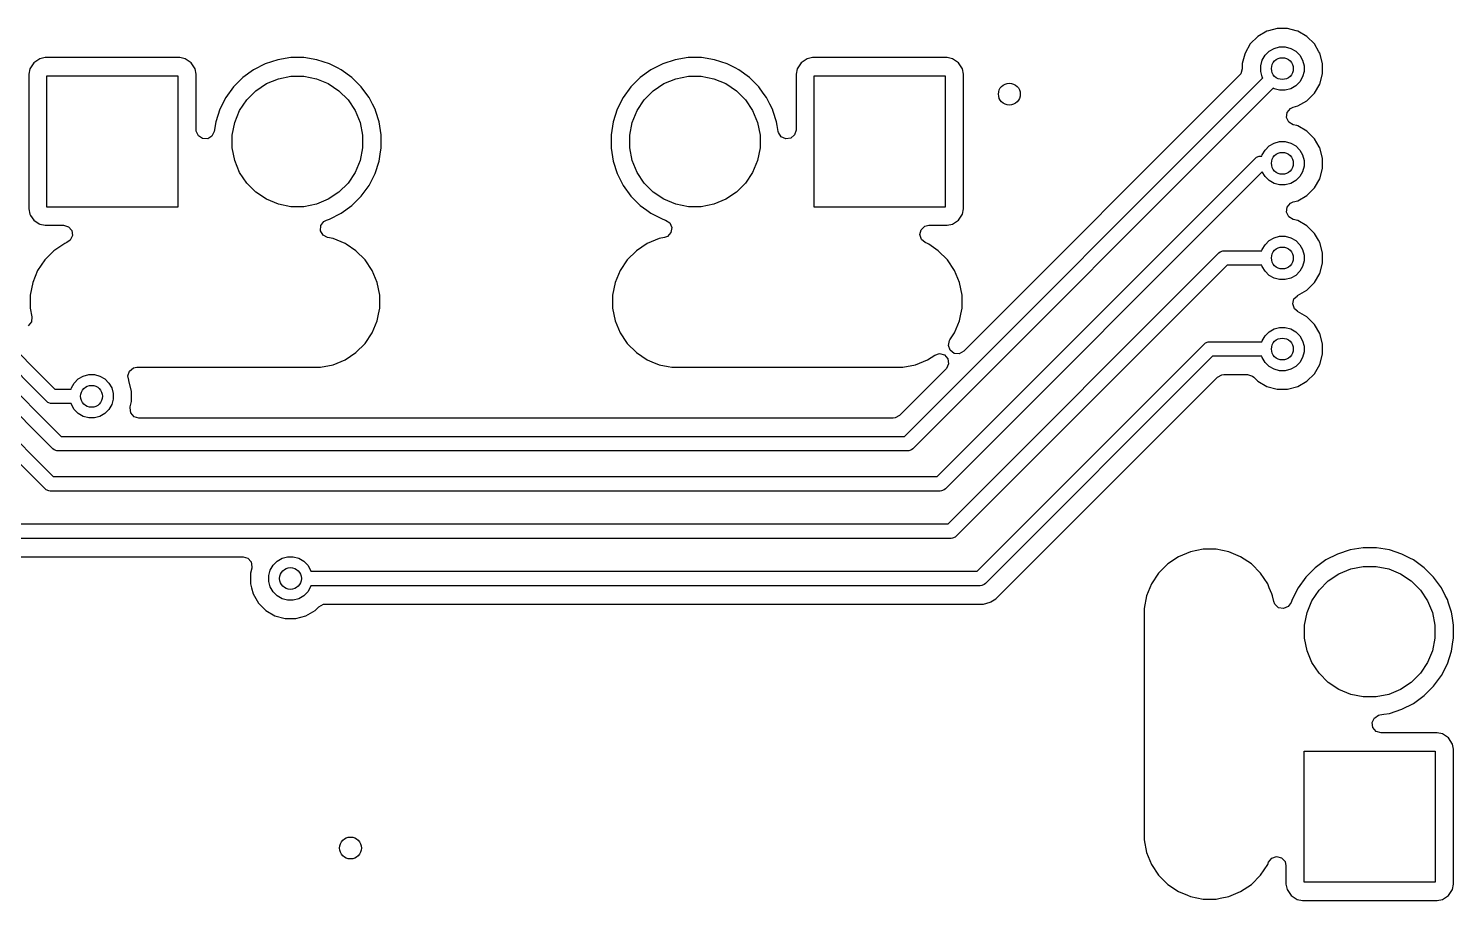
# Model space of a CAD drawing. Extents: x 45 to 205, y -97 to -37.
# Drawn here: x 144.58 to 164.15, y -67.42 to -55.45 of the extents above; entities that cross this region are included whole.
import ezdxf

# ---------------------------------------------------------------- set-up
doc = ezdxf.new("R2010")
doc.units = 0
doc.layers.add('BLACK', color=7, linetype='CONTINUOUS')

msp = doc.modelspace()

# ---------------------------------------------------------------- linework, layer by layer
at = {"layer": 'BLACK', "linetype": 'CONTINUOUS'}
for p, q in [((161.461972, -55.559563), (161.359483, -55.662052)), ((161.461978, -55.559558), (161.461972, -55.559563)), ((161.587501, -55.487087), (161.461978, -55.559558)), ((161.611442, -55.480672), (161.587501, -55.487087)), ((161.727515, -55.44957), (161.611442, -55.480672)), ((161.872465, -55.44957), (161.727515, -55.44957)), ((161.988538, -55.480672), (161.872465, -55.44957)), ((162.012479, -55.487087), (161.988538, -55.480672)), ((162.138001, -55.559558), (162.012478, -55.487087)), ((162.012478, -55.487087), (162.012479, -55.487087)), ((162.138007, -55.559563), (162.138001, -55.559558)), ((162.240496, -55.662052), (162.138007, -55.559563)), ((161.359478, -55.662058), (161.287007, -55.787581)), ((161.359483, -55.662052), (161.359478, -55.662058)), ((161.561984, -55.817442), (161.617362, -55.762064)), ((161.617362, -55.762064), (161.685185, -55.722906)), ((161.685185, -55.722906), (161.760832, -55.702637)), ((161.760832, -55.702637), (161.839148, -55.702637)), ((161.839148, -55.702637), (161.914795, -55.722906)), ((161.914795, -55.722906), (161.982618, -55.762064)), ((161.982618, -55.762064), (162.037996, -55.817442)), ((162.240501, -55.662058), (162.240496, -55.662052)), ((162.30259, -55.7696), (162.240501, -55.662058)), ((162.312974, -55.787585), (162.30259, -55.7696)), ((144.649389, -55.919469), (144.594023, -56.00233)), ((144.73225, -55.864103), (144.649389, -55.919469)), ((144.732254, -55.864102), (144.73225, -55.864103)), ((144.805313, -55.84957), (144.732254, -55.864102)), ((144.805316, -55.84957), (144.805313, -55.84957)), ((146.654664, -55.84957), (144.805316, -55.84957)), ((146.654667, -55.84957), (146.654664, -55.84957)), ((146.727725, -55.864102), (146.654667, -55.84957)), ((146.727729, -55.864103), (146.727725, -55.864102)), ((146.72773, -55.864104), (146.727729, -55.864103)), ((146.810591, -55.919469), (146.72773, -55.864104)), ((146.849429, -55.977595), (146.810591, -55.919469)), ((146.865956, -56.00233), (146.849429, -55.977595)), ((147.82835, -55.933858), (147.666992, -56.016076)), ((147.828353, -55.933857), (147.82835, -55.933858)), ((148.000579, -55.877899), (147.828353, -55.933857)), ((148.179439, -55.84957), (148.000579, -55.877899)), ((148.179444, -55.84957), (148.179439, -55.84957)), ((148.360536, -55.84957), (148.179444, -55.84957)), ((148.360541, -55.84957), (148.360536, -55.84957)), ((148.5394, -55.877899), (148.360541, -55.84957)), ((148.711626, -55.933857), (148.5394, -55.877899)), ((148.711629, -55.933858), (148.711626, -55.933857)), ((148.82129, -55.989734), (148.711629, -55.933858)), ((153.28835, -55.933858), (153.126992, -56.016076)), ((153.288353, -55.933857), (153.28835, -55.933858)), ((153.460579, -55.877899), (153.288353, -55.933857)), ((153.639439, -55.84957), (153.460579, -55.877899)), ((153.639444, -55.84957), (153.639439, -55.84957)), ((153.820536, -55.84957), (153.639444, -55.84957)), ((153.820541, -55.84957), (153.820536, -55.84957)), ((153.9994, -55.877899), (153.820541, -55.84957)), ((154.171626, -55.933857), (153.9994, -55.877899)), ((154.171629, -55.933858), (154.171626, -55.933857)), ((154.28129, -55.989734), (154.171629, -55.933858)), ((155.189389, -55.919469), (155.134023, -56.00233)), ((155.27225, -55.864103), (155.189389, -55.919469)), ((155.272254, -55.864102), (155.27225, -55.864103)), ((155.345313, -55.84957), (155.272254, -55.864102)), ((155.345316, -55.84957), (155.345313, -55.84957)), ((157.194664, -55.84957), (155.345316, -55.84957)), ((157.194667, -55.84957), (157.194664, -55.84957)), ((157.267725, -55.864102), (157.194667, -55.84957)), ((157.267729, -55.864103), (157.267725, -55.864102)), ((157.26773, -55.864104), (157.267729, -55.864103)), ((157.350591, -55.919469), (157.26773, -55.864104)), ((157.389429, -55.977595), (157.350591, -55.919469)), ((157.405956, -56.00233), (157.389429, -55.977595)), ((161.283795, -55.79957), (161.24949, -55.927595)), ((161.24949, -55.927595), (161.24949, -55.927597)), ((161.24949, -55.927597), (161.24949, -56.003526)), ((161.287007, -55.787581), (161.283795, -55.79957)), ((161.502557, -55.960912), (161.522826, -55.885265)), ((161.502557, -56.039228), (161.502557, -55.960912)), ((161.522826, -55.885265), (161.561984, -55.817442)), ((162.037996, -55.817442), (162.077154, -55.885265)), ((162.077154, -55.885265), (162.097423, -55.960912)), ((162.097423, -55.960912), (162.097423, -56.039228)), ((162.35049, -55.927595), (162.312974, -55.787585)), ((162.35049, -56.072545), (162.35049, -55.927595)), ((140.055015, -56.079359), (145.024478, -61.048821)), ((144.594022, -56.002334), (144.57949, -56.075391)), ((144.57949, -56.075391), (144.57949, -57.924748)), ((144.594023, -56.00233), (144.594022, -56.002334)), ((144.82999, -57.90007), (144.82999, -56.10007)), ((144.82999, -56.10007), (146.62999, -56.10007)), ((146.62999, -56.10007), (146.62999, -57.90007)), ((146.865957, -56.002334), (146.865956, -56.00233)), ((146.880489, -56.075391), (146.865957, -56.002334)), ((146.88049, -56.075393), (146.880489, -56.075391)), ((146.88049, -56.842938), (146.88049, -56.075393)), ((147.52049, -56.122515), (147.392435, -56.25057)), ((147.520495, -56.122511), (147.52049, -56.122515)), ((147.666992, -56.016076), (147.520495, -56.122511)), ((147.845733, -56.206341), (148.008734, -56.138824)), ((148.008734, -56.138824), (148.181775, -56.104404)), ((148.181775, -56.104404), (148.358205, -56.104404)), ((148.358205, -56.104404), (148.531246, -56.138824)), ((148.531246, -56.138824), (148.694247, -56.206341)), ((148.872984, -56.016074), (148.82129, -55.989734)), ((148.872986, -56.016075), (148.872984, -56.016074)), ((148.872987, -56.016076), (148.872986, -56.016075)), ((149.019484, -56.122511), (148.872987, -56.016076)), ((149.019489, -56.122515), (149.019484, -56.122511)), ((149.147544, -56.25057), (149.019489, -56.122515)), ((152.98049, -56.122515), (152.852435, -56.25057)), ((152.980495, -56.122511), (152.98049, -56.122515)), ((153.126992, -56.016076), (152.980495, -56.122511)), ((153.305733, -56.206341), (153.468734, -56.138824)), ((153.468734, -56.138824), (153.641775, -56.104404)), ((153.641775, -56.104404), (153.818205, -56.104404)), ((153.818205, -56.104404), (153.991246, -56.138824)), ((153.991246, -56.138824), (154.154247, -56.206341)), ((154.332984, -56.016074), (154.28129, -55.989734)), ((154.332986, -56.016075), (154.332984, -56.016074)), ((154.332987, -56.016076), (154.332986, -56.016075)), ((154.479484, -56.122511), (154.332987, -56.016076)), ((154.479489, -56.122515), (154.479484, -56.122511)), ((154.607544, -56.25057), (154.479489, -56.122515)), ((155.134022, -56.002334), (155.11949, -56.075391)), ((155.11949, -56.075391), (155.11949, -56.842938)), ((155.134023, -56.00233), (155.134022, -56.002334)), ((155.36999, -57.90007), (155.36999, -56.10007)), ((155.36999, -56.10007), (157.16999, -56.10007)), ((156.609817, -61.048821), (161.530489, -56.128149)), ((157.16999, -56.10007), (157.16999, -57.90007)), ((157.405957, -56.002334), (157.405956, -56.00233)), ((157.420489, -56.075391), (157.405957, -56.002334)), ((157.42049, -56.075393), (157.420489, -56.075391)), ((157.42049, -56.075396), (157.42049, -56.075393)), ((157.42049, -57.924744), (157.42049, -56.075396)), ((161.213171, -56.091207), (157.423731, -59.880646)), ((161.229805, -56.070565), (161.213171, -56.091207)), ((161.24949, -56.003526), (161.229805, -56.070565)), ((161.522826, -56.114875), (161.502557, -56.039228)), ((161.530489, -56.128149), (161.522826, -56.114875)), ((162.077154, -56.114875), (162.037996, -56.182698)), ((162.097423, -56.039228), (162.077154, -56.114875)), ((162.312974, -56.212555), (162.35049, -56.072545)), ((144.912345, -61.219532), (139.942882, -56.25007)), ((147.392431, -56.250575), (147.285996, -56.397072)), ((147.392435, -56.25057), (147.392431, -56.250575)), ((147.574281, -56.429116), (147.699036, -56.304361)), ((147.699036, -56.304361), (147.845733, -56.206341)), ((148.694247, -56.206341), (148.840944, -56.304361)), ((148.840944, -56.304361), (148.965699, -56.429116)), ((149.147548, -56.250575), (149.147544, -56.25057)), ((149.209056, -56.335235), (149.147548, -56.250575)), ((149.253986, -56.397076), (149.209056, -56.335235)), ((152.852431, -56.250575), (152.745996, -56.397072)), ((152.852435, -56.25057), (152.852431, -56.250575)), ((153.034281, -56.429116), (153.159036, -56.304361)), ((153.159036, -56.304361), (153.305733, -56.206341)), ((154.154247, -56.206341), (154.300944, -56.304361)), ((154.300944, -56.304361), (154.425699, -56.429116)), ((154.607548, -56.250575), (154.607544, -56.25057)), ((154.669056, -56.335235), (154.607548, -56.250575)), ((154.713986, -56.397076), (154.669056, -56.335235)), ((161.67191, -56.26957), (156.72195, -61.219532)), ((161.685185, -56.277234), (161.67191, -56.26957)), ((161.760832, -56.297503), (161.685185, -56.277234)), ((161.839148, -56.297503), (161.760832, -56.297503)), ((161.914795, -56.277234), (161.839148, -56.297503)), ((161.982618, -56.238076), (161.914795, -56.277234)), ((162.037996, -56.182698), (161.982618, -56.238076)), ((162.138005, -56.440579), (162.240499, -56.338085)), ((162.240499, -56.338085), (162.312974, -56.212555)), ((147.203777, -56.558433), (147.147819, -56.730659)), ((147.203778, -56.55843), (147.203777, -56.558433)), ((147.285996, -56.397072), (147.203778, -56.55843)), ((147.476261, -56.575813), (147.574281, -56.429116)), ((148.965699, -56.429116), (149.063719, -56.575813)), ((149.300356, -56.488081), (149.253986, -56.397076)), ((149.336201, -56.55843), (149.300356, -56.488081)), ((149.336202, -56.558433), (149.336201, -56.55843)), ((149.346647, -56.590581), (149.336202, -56.558433)), ((152.663777, -56.558433), (152.607819, -56.730659)), ((152.663778, -56.55843), (152.663777, -56.558433)), ((152.745996, -56.397072), (152.663778, -56.55843)), ((152.936261, -56.575813), (153.034281, -56.429116)), ((154.425699, -56.429116), (154.523719, -56.575813)), ((154.760356, -56.488081), (154.713986, -56.397076)), ((154.796201, -56.55843), (154.760356, -56.488081)), ((154.796202, -56.558433), (154.796201, -56.55843)), ((154.806647, -56.590581), (154.796202, -56.558433)), ((161.866235, -56.601257), (161.91072, -56.547379)), ((161.91072, -56.547379), (161.948125, -56.530296)), ((161.948125, -56.530296), (162.012475, -56.513054)), ((162.012475, -56.513054), (162.138005, -56.440579)), ((147.147819, -56.730659), (147.126963, -56.862336)), ((147.374324, -56.911855), (147.408744, -56.738814)), ((147.408744, -56.738814), (147.476261, -56.575813)), ((149.063719, -56.575813), (149.131236, -56.738814)), ((149.131236, -56.738814), (149.165656, -56.911855)), ((149.392161, -56.730661), (149.346647, -56.590581)), ((149.401651, -56.790579), (149.392161, -56.730661)), ((152.607819, -56.730659), (152.57949, -56.909518)), ((152.834324, -56.911855), (152.868744, -56.738814)), ((152.868744, -56.738814), (152.936261, -56.575813)), ((154.523719, -56.575813), (154.591236, -56.738814)), ((154.591236, -56.738814), (154.625656, -56.911855)), ((154.852161, -56.730661), (154.806647, -56.590581)), ((154.860264, -56.781821), (154.852161, -56.730661)), ((161.85794, -56.670633), (161.866235, -56.601257)), ((161.888469, -56.73348), (161.85794, -56.670633)), ((161.948127, -56.769843), (161.888469, -56.73348)), ((146.881513, -56.85883), (146.88049, -56.842938)), ((146.909627, -56.922794), (146.881513, -56.85883)), ((146.967859, -56.961404), (146.909627, -56.922794)), ((147.097034, -56.925471), (147.037722, -56.962402)), ((147.126963, -56.862336), (147.097034, -56.925471)), ((147.374324, -57.088285), (147.374324, -56.911855)), ((149.165656, -56.911855), (149.165656, -57.088285)), ((149.42049, -56.909518), (149.401651, -56.790579)), ((149.42049, -57.090621), (149.42049, -56.909518)), ((152.57949, -56.909518), (152.57949, -57.090621)), ((152.834324, -57.088285), (152.834324, -56.911855)), ((154.625656, -56.911855), (154.625656, -57.088285)), ((154.873017, -56.862336), (154.860264, -56.781821)), ((154.876513, -56.877873), (154.873017, -56.862336)), ((154.914287, -56.936651), (154.876513, -56.877873)), ((154.977843, -56.965676), (154.914287, -56.936651)), ((155.047001, -56.955732), (154.977843, -56.965676)), ((155.099805, -56.909977), (155.047001, -56.955732)), ((155.11949, -56.842938), (155.099805, -56.909977)), ((161.997308, -56.783022), (161.948127, -56.769843)), ((162.012479, -56.787087), (161.997308, -56.783022)), ((162.138001, -56.859558), (162.012478, -56.787087)), ((162.012478, -56.787087), (162.012479, -56.787087)), ((162.138007, -56.859563), (162.138001, -56.859558)), ((162.240496, -56.962052), (162.138007, -56.859563)), ((147.037722, -56.962402), (146.967859, -56.961404)), ((147.408744, -57.261326), (147.374324, -57.088285)), ((149.165656, -57.088285), (149.131236, -57.261326)), ((149.392161, -57.269479), (149.412461, -57.141309)), ((149.412461, -57.141309), (149.42049, -57.090621)), ((152.57949, -57.090621), (152.607819, -57.26948)), ((152.868744, -57.261326), (152.834324, -57.088285)), ((154.625656, -57.088285), (154.591236, -57.261326)), ((161.522826, -57.185265), (161.561984, -57.117442)), ((161.561984, -57.117442), (161.617362, -57.062064)), ((161.617362, -57.062064), (161.685185, -57.022906)), ((161.685185, -57.022906), (161.760832, -57.002637)), ((161.760832, -57.002637), (161.839148, -57.002637)), ((161.839148, -57.002637), (161.914795, -57.022906)), ((161.914795, -57.022906), (161.982618, -57.062064)), ((161.982618, -57.062064), (162.037996, -57.117442)), ((162.037996, -57.117442), (162.077154, -57.185265)), ((162.240501, -56.962058), (162.240496, -56.962052)), ((162.305516, -57.074668), (162.240501, -56.962058)), ((162.312974, -57.087585), (162.305516, -57.074668)), ((162.35049, -57.227595), (162.312974, -57.087585)), ((140.545701, -57.229359), (144.916411, -61.60007)), ((147.476261, -57.424327), (147.408744, -57.261326)), ((149.131236, -57.261326), (149.063719, -57.424327)), ((149.336201, -57.441709), (149.392161, -57.269479)), ((152.607819, -57.26948), (152.663777, -57.441706)), ((152.936261, -57.424327), (152.868744, -57.261326)), ((154.591236, -57.261326), (154.523719, -57.424327)), ((157.058568, -61.60007), (161.42928, -57.229359)), ((161.42928, -57.229359), (161.444433, -57.216922)), ((161.444433, -57.216922), (161.480481, -57.201991)), ((161.480481, -57.201991), (161.49999, -57.20007)), ((161.49999, -57.20007), (161.518859, -57.20007)), ((161.518859, -57.20007), (161.522826, -57.185265)), ((162.077154, -57.185265), (162.097423, -57.260912)), ((162.097423, -57.339228), (162.077154, -57.414875)), ((162.097423, -57.260912), (162.097423, -57.339228)), ((162.35049, -57.372545), (162.35049, -57.227595)), ((144.80428, -61.770781), (140.433568, -57.40007)), ((147.574281, -57.571024), (147.476261, -57.424327)), ((149.063719, -57.424327), (148.965699, -57.571024)), ((149.253986, -57.603064), (149.336201, -57.441709)), ((152.663777, -57.441706), (152.663778, -57.441709)), ((152.663778, -57.441709), (152.745996, -57.603067)), ((153.034281, -57.571024), (152.936261, -57.424327)), ((154.523719, -57.424327), (154.425699, -57.571024)), ((161.524209, -57.417271), (157.170701, -61.770781)), ((161.561984, -57.482698), (161.524209, -57.417271)), ((161.617362, -57.538076), (161.561984, -57.482698)), ((161.685185, -57.577234), (161.617362, -57.538076)), ((161.982618, -57.538076), (161.914795, -57.577234)), ((162.037996, -57.482698), (161.982618, -57.538076)), ((162.077154, -57.414875), (162.037996, -57.482698)), ((162.240499, -57.638085), (162.312974, -57.512555)), ((162.312974, -57.512555), (162.35049, -57.372545)), ((147.699036, -57.695779), (147.574281, -57.571024)), ((147.845733, -57.793799), (147.699036, -57.695779)), ((148.840944, -57.695779), (148.694247, -57.793799)), ((148.965699, -57.571024), (148.840944, -57.695779)), ((149.147543, -57.749571), (149.253986, -57.603064)), ((152.745996, -57.603067), (152.852431, -57.749564)), ((153.159036, -57.695779), (153.034281, -57.571024)), ((153.305733, -57.793799), (153.159036, -57.695779)), ((154.300944, -57.695779), (154.154247, -57.793799)), ((154.425699, -57.571024), (154.300944, -57.695779)), ((161.760832, -57.597503), (161.685185, -57.577234)), ((161.839148, -57.597503), (161.760832, -57.597503)), ((161.914795, -57.577234), (161.839148, -57.597503)), ((162.012475, -57.813054), (162.138005, -57.740579)), ((162.138005, -57.740579), (162.240499, -57.638085)), ((144.57949, -57.924748), (144.594022, -57.997805)), ((146.62999, -57.90007), (144.82999, -57.90007)), ((148.008734, -57.861316), (147.845733, -57.793799)), ((148.181775, -57.895736), (148.008734, -57.861316)), ((148.358205, -57.895736), (148.181775, -57.895736)), ((148.531246, -57.861316), (148.358205, -57.895736)), ((148.694247, -57.793799), (148.531246, -57.861316)), ((148.872984, -57.984066), (149.019491, -57.877623)), ((149.019491, -57.877623), (149.147543, -57.749571)), ((152.852431, -57.749564), (152.852435, -57.749569)), ((152.852435, -57.749569), (152.98049, -57.877624)), ((152.98049, -57.877624), (152.980495, -57.877628)), ((152.980495, -57.877628), (153.070341, -57.942904)), ((153.468734, -57.861316), (153.305733, -57.793799)), ((153.641775, -57.895736), (153.468734, -57.861316)), ((153.818205, -57.895736), (153.641775, -57.895736)), ((153.991246, -57.861316), (153.818205, -57.895736)), ((154.154247, -57.793799), (153.991246, -57.861316)), ((157.16999, -57.90007), (155.36999, -57.90007)), ((157.405956, -57.99781), (157.42049, -57.924744)), ((161.85794, -57.970633), (161.866235, -57.901257)), ((161.866235, -57.901257), (161.91072, -57.847379)), ((161.91072, -57.847379), (161.948125, -57.830296)), ((161.948125, -57.830296), (162.012475, -57.813054)), ((144.594022, -57.997805), (144.594023, -57.997809)), ((144.594023, -57.997809), (144.606227, -58.016074)), ((144.606227, -58.016074), (144.649389, -58.080671)), ((144.649389, -58.080671), (144.72401, -58.13053)), ((144.72401, -58.13053), (144.73225, -58.136036)), ((148.592912, -58.155988), (148.633778, -58.099316)), ((148.633778, -58.099316), (148.671529, -58.079309)), ((148.671529, -58.079309), (148.711629, -58.066281)), ((148.711629, -58.066281), (148.872984, -57.984066)), ((153.070341, -57.942904), (153.126996, -57.984066)), ((153.126996, -57.984066), (153.217692, -58.030278)), ((153.217692, -58.030278), (153.28835, -58.066281)), ((153.28835, -58.066281), (153.288356, -58.066283)), ((153.288356, -58.066283), (153.328572, -58.07935)), ((153.328572, -58.07935), (153.386248, -58.118787)), ((153.386248, -58.118787), (153.413447, -58.183145)), ((157.26773, -58.136036), (157.350591, -58.080671)), ((157.350591, -58.080671), (157.405956, -57.99781)), ((161.888469, -58.03348), (161.85794, -57.970633)), ((161.948127, -58.069843), (161.888469, -58.03348)), ((162.012475, -58.087086), (161.948127, -58.069843)), ((162.012478, -58.087087), (162.012475, -58.087086)), ((162.138001, -58.159558), (162.012478, -58.087087)), ((144.73225, -58.136036), (144.732254, -58.136037)), ((144.732254, -58.136037), (144.805311, -58.150569)), ((144.805311, -58.150569), (144.805314, -58.15057)), ((144.805314, -58.15057), (145.057361, -58.15057)), ((145.057361, -58.15057), (145.1244, -58.170255)), ((145.1244, -58.170255), (145.170155, -58.223059)), ((145.180099, -58.292217), (145.151074, -58.355773)), ((145.170155, -58.223059), (145.180099, -58.292217)), ((148.589173, -58.225758), (148.592912, -58.155988)), ((148.623748, -58.286473), (148.589173, -58.225758)), ((148.685658, -58.318857), (148.623748, -58.286473)), ((148.762661, -58.334173), (148.685658, -58.318857)), ((153.314449, -58.318897), (153.237661, -58.334173)), ((153.354289, -58.303468), (153.314449, -58.318897)), ((153.401533, -58.251992), (153.354289, -58.303468)), ((153.413447, -58.183145), (153.401533, -58.251992)), ((156.81888, -58.278998), (156.836158, -58.211298)), ((156.840946, -58.345292), (156.81888, -58.278998)), ((156.836158, -58.211298), (156.887295, -58.163687)), ((156.887295, -58.163687), (156.942801, -58.15057)), ((156.942801, -58.15057), (157.194666, -58.15057)), ((157.194666, -58.15057), (157.194667, -58.150569)), ((157.194667, -58.150569), (157.26773, -58.136036)), ((161.617362, -58.362064), (161.685185, -58.322906)), ((161.685185, -58.322906), (161.760832, -58.302637)), ((161.760832, -58.302637), (161.839148, -58.302637)), ((161.839148, -58.302637), (161.914795, -58.322906)), ((161.914795, -58.322906), (161.982618, -58.362064)), ((162.138007, -58.159563), (162.138001, -58.159558)), ((162.240496, -58.262052), (162.138007, -58.159563)), ((162.240501, -58.262058), (162.240496, -58.262052)), ((162.294607, -58.355773), (162.240501, -58.262058)), ((144.925971, -58.500669), (144.800557, -58.626086)), ((144.925977, -58.500664), (144.925971, -58.500669)), ((145.073447, -58.402125), (144.925977, -58.500664)), ((145.073461, -58.402118), (145.073447, -58.402125)), ((145.104816, -58.38913), (145.073461, -58.402118)), ((145.151074, -58.355773), (145.104816, -58.38913)), ((148.81481, -58.355773), (148.762661, -58.334173)), ((148.926549, -58.402054), (148.81481, -58.355773)), ((148.92655, -58.402055), (148.926548, -58.402054)), ((148.926548, -58.402054), (148.926549, -58.402054)), ((148.941512, -58.412052), (148.92655, -58.402055)), ((149.074043, -58.500603), (148.941512, -58.412052)), ((149.074046, -58.500606), (149.074043, -58.500603)), ((149.199482, -58.62604), (149.074046, -58.500606)), ((152.925971, -58.500669), (152.800557, -58.626086)), ((152.925977, -58.500664), (152.925971, -58.500669)), ((153.073447, -58.402125), (152.925977, -58.500664)), ((153.073461, -58.402118), (153.073447, -58.402125)), ((153.237319, -58.334242), (153.073461, -58.402118)), ((153.237329, -58.334239), (153.237319, -58.334242)), ((153.237661, -58.334173), (153.237329, -58.334239)), ((156.89535, -58.389132), (156.840946, -58.345292)), ((156.926549, -58.402054), (156.89535, -58.389132)), ((156.92655, -58.402055), (156.926548, -58.402054)), ((156.926548, -58.402054), (156.926549, -58.402054)), ((156.941512, -58.412052), (156.92655, -58.402055)), ((157.074043, -58.500603), (156.941512, -58.412052)), ((157.074046, -58.500606), (157.074043, -58.500603)), ((157.199482, -58.62604), (157.074046, -58.500606)), ((160.929279, -58.529359), (160.944433, -58.516923)), ((160.944433, -58.516923), (160.980481, -58.501991)), ((160.980481, -58.501991), (160.99999, -58.50007)), ((160.99999, -58.50007), (161.518859, -58.50007)), ((161.518859, -58.50007), (161.522826, -58.485265)), ((161.522826, -58.485265), (161.561984, -58.417442)), ((161.561984, -58.417442), (161.617362, -58.362064)), ((161.982618, -58.362064), (162.037996, -58.417442)), ((162.037996, -58.417442), (162.077154, -58.485265)), ((162.077154, -58.485265), (162.097423, -58.560912)), ((162.312974, -58.387585), (162.294607, -58.355773)), ((162.35049, -58.527595), (162.312974, -58.387585)), ((144.800555, -58.626088), (144.702013, -58.773568)), ((144.800557, -58.626086), (144.800555, -58.626088)), ((149.298036, -58.773534), (149.199482, -58.62604)), ((152.800555, -58.626088), (152.702013, -58.773568)), ((152.800557, -58.626086), (152.800555, -58.626088)), ((157.298036, -58.773534), (157.199482, -58.62604)), ((157.208568, -62.25007), (160.929279, -58.529359)), ((161.041412, -58.70007), (157.320701, -62.420781)), ((161.518859, -58.70007), (161.041412, -58.70007)), ((161.522826, -58.714875), (161.518859, -58.70007)), ((161.561984, -58.782698), (161.522826, -58.714875)), ((162.077154, -58.714875), (162.037996, -58.782698)), ((162.097423, -58.639228), (162.077154, -58.714875)), ((162.097423, -58.560912), (162.097423, -58.639228)), ((162.312974, -58.812555), (162.35049, -58.672545)), ((162.35049, -58.672545), (162.35049, -58.527595)), ((144.702007, -58.773579), (144.634137, -58.937435)), ((144.702013, -58.773568), (144.702007, -58.773579)), ((149.365922, -58.937422), (149.298036, -58.773534)), ((152.702007, -58.773579), (152.634137, -58.937435)), ((152.702013, -58.773568), (152.702007, -58.773579)), ((157.365922, -58.937422), (157.298036, -58.773534)), ((161.617362, -58.838076), (161.561984, -58.782698)), ((161.685185, -58.877234), (161.617362, -58.838076)), ((161.760832, -58.897503), (161.685185, -58.877234)), ((161.839148, -58.897503), (161.760832, -58.897503)), ((161.914795, -58.877234), (161.839148, -58.897503)), ((161.982618, -58.838076), (161.914795, -58.877234)), ((162.037996, -58.782698), (161.982618, -58.838076)), ((162.240499, -58.938085), (162.312974, -58.812555)), ((144.634132, -58.937452), (144.59953, -59.111409)), ((144.59953, -59.111409), (144.59953, -59.288791)), ((144.634137, -58.937435), (144.634132, -58.937452)), ((149.365922, -58.937426), (149.365922, -58.937422)), ((149.365923, -58.937427), (149.365922, -58.937426)), ((149.40053, -59.111401), (149.365923, -58.937427)), ((149.40053, -59.288798), (149.40053, -59.111401)), ((152.634132, -58.937452), (152.59953, -59.111409)), ((152.59953, -59.111409), (152.59953, -59.28879)), ((152.634137, -58.937435), (152.634132, -58.937452)), ((157.365922, -58.937426), (157.365922, -58.937422)), ((157.365923, -58.937427), (157.365922, -58.937426)), ((157.40053, -59.111401), (157.365923, -58.937427)), ((157.40053, -59.288798), (157.40053, -59.111401)), ((162.005437, -59.117118), (162.105127, -59.059561)), ((162.105127, -59.059561), (162.138005, -59.040579)), ((162.138005, -59.040579), (162.240499, -58.938085)), ((144.59953, -59.288791), (144.622862, -59.40609)), ((149.384457, -59.3696), (149.40053, -59.288798)), ((152.59953, -59.28879), (152.634132, -59.462747)), ((157.384457, -59.3696), (157.40053, -59.288798)), ((161.942152, -59.229527), (161.959414, -59.161823)), ((161.964234, -59.295816), (161.942152, -59.229527)), ((161.959414, -59.161823), (162.006126, -59.118311)), ((162.007021, -59.330278), (161.964234, -59.295816)), ((162.006126, -59.118311), (162.005437, -59.117118)), ((144.616635, -59.475682), (144.573771, -59.530859)), ((144.622862, -59.40609), (144.616635, -59.475682)), ((149.298036, -59.626666), (149.365922, -59.462778)), ((149.365922, -59.462778), (149.384457, -59.3696)), ((152.634132, -59.462747), (152.634137, -59.462764)), ((152.634137, -59.462764), (152.702007, -59.62662)), ((157.298036, -59.626666), (157.365922, -59.462778)), ((157.365922, -59.462778), (157.384457, -59.3696)), ((162.005437, -59.333022), (162.007021, -59.330278)), ((162.138001, -59.409558), (162.005437, -59.333022)), ((162.138007, -59.409563), (162.138001, -59.409558)), ((162.240496, -59.512052), (162.138007, -59.409563)), ((144.120701, -59.579359), (144.940163, -60.398821)), ((149.199482, -59.77416), (149.298036, -59.626666)), ((152.702007, -59.62662), (152.702009, -59.626625)), ((152.702009, -59.626625), (152.702011, -59.626628)), ((152.702011, -59.626628), (152.792501, -59.762058)), ((157.232942, -59.724083), (157.298036, -59.626666)), ((161.522826, -59.735265), (161.561984, -59.667442)), ((161.561984, -59.667442), (161.617362, -59.612064)), ((161.617362, -59.612064), (161.685185, -59.572906)), ((161.685185, -59.572906), (161.760832, -59.552637)), ((161.760832, -59.552637), (161.839148, -59.552637)), ((161.839148, -59.552637), (161.914795, -59.572906)), ((161.914795, -59.572906), (161.982618, -59.612064)), ((161.982618, -59.612064), (162.037996, -59.667442)), ((162.037996, -59.667442), (162.077154, -59.735265)), ((162.240501, -59.512058), (162.240496, -59.512052)), ((162.312686, -59.637087), (162.240501, -59.512058)), ((162.312974, -59.637585), (162.312686, -59.637087)), ((162.35049, -59.777595), (162.312974, -59.637585)), ((144.82803, -60.569532), (143.979279, -59.720781)), ((149.074046, -59.899594), (149.199482, -59.77416)), ((152.792501, -59.762058), (152.800555, -59.774111)), ((152.800555, -59.774111), (152.800557, -59.774113)), ((152.800557, -59.774113), (152.925971, -59.89953)), ((157.212366, -59.801811), (157.227218, -59.733538)), ((157.236783, -59.867275), (157.212366, -59.801811)), ((157.227218, -59.733538), (157.232942, -59.724083)), ((157.292716, -59.909147), (157.236783, -59.867275)), ((157.423731, -59.880646), (157.362408, -59.914131)), ((157.608568, -62.90007), (160.72928, -59.779359)), ((160.72928, -59.779359), (160.744433, -59.766923)), ((160.744433, -59.766923), (160.780481, -59.751991)), ((160.780481, -59.751991), (160.79999, -59.75007)), ((160.79999, -59.75007), (161.518859, -59.75007)), ((161.518859, -59.75007), (161.522826, -59.735265)), ((162.077154, -59.735265), (162.097423, -59.810912)), ((162.097423, -59.889228), (162.077154, -59.964875)), ((162.097423, -59.810912), (162.097423, -59.889228)), ((162.35049, -59.922545), (162.35049, -59.777595)), ((148.588678, -60.100631), (148.762661, -60.066027)), ((148.762661, -60.066027), (148.92655, -59.998145)), ((148.92655, -59.998145), (149.074046, -59.899594)), ((152.925971, -59.89953), (152.925977, -59.899535)), ((152.925977, -59.899535), (153.073447, -59.998074)), ((153.073447, -59.998074), (153.073451, -59.998076)), ((153.073451, -59.998076), (153.073457, -59.99808)), ((153.073457, -59.99808), (153.168918, -60.037623)), ((153.168918, -60.037623), (153.229106, -60.062555)), ((153.229106, -60.062555), (153.237329, -60.065961)), ((153.237329, -60.065961), (153.364238, -60.091207)), ((153.364238, -60.091207), (153.411294, -60.100568)), ((156.588678, -60.100631), (156.762661, -60.066027)), ((156.762661, -60.066027), (156.92655, -59.998145)), ((156.92655, -59.998145), (157.023974, -59.933049)), ((157.023974, -59.933049), (157.090649, -59.912174)), ((157.090649, -59.912174), (157.158029, -59.930659)), ((157.158029, -59.930659), (157.204719, -59.982639)), ((157.215894, -60.051609), (157.188008, -60.115672)), ((157.204719, -59.982639), (157.215894, -60.051609)), ((157.362408, -59.914131), (157.292716, -59.909147)), ((160.841411, -59.95007), (157.720701, -63.070781)), ((161.518859, -59.95007), (160.841411, -59.95007)), ((161.522826, -59.964875), (161.518859, -59.95007)), ((161.561984, -60.032698), (161.522826, -59.964875)), ((161.617362, -60.088076), (161.561984, -60.032698)), ((161.685185, -60.127234), (161.617362, -60.088076)), ((161.982618, -60.088076), (161.914795, -60.127234)), ((162.037996, -60.032698), (161.982618, -60.088076)), ((162.077154, -59.964875), (162.037996, -60.032698)), ((162.240499, -60.188085), (162.312974, -60.062555)), ((162.312974, -60.062555), (162.35049, -59.922545)), ((145.204952, -60.316193), (145.26033, -60.260815)), ((145.26033, -60.260815), (145.328153, -60.221657)), ((145.328153, -60.221657), (145.4038, -60.201388)), ((145.4038, -60.201388), (145.482116, -60.201388)), ((145.482116, -60.201388), (145.557763, -60.221657)), ((145.557763, -60.221657), (145.625586, -60.260815)), ((145.625586, -60.260815), (145.680964, -60.316193)), ((145.939606, -60.218666), (145.96246, -60.15264)), ((145.954072, -60.278307), (145.939606, -60.218666)), ((145.95283, -60.278822), (145.954072, -60.278307)), ((145.95594, -60.286331), (145.95283, -60.278822)), ((145.95594, -60.286333), (145.95594, -60.286331)), ((145.955942, -60.286336), (145.95594, -60.286333)), ((145.993458, -60.426346), (145.955942, -60.286336)), ((145.96246, -60.15264), (146.017383, -60.109451)), ((146.017383, -60.109451), (146.063465, -60.10057)), ((146.063465, -60.10057), (148.44856, -60.10057)), ((148.44856, -60.10057), (148.44876, -60.100629)), ((148.44876, -60.100629), (148.499982, -60.100629)), ((148.499982, -60.100629), (148.499982, -60.10063)), ((148.499982, -60.10063), (148.588678, -60.100631)), ((153.411294, -60.100568), (153.411295, -60.100568)), ((153.411295, -60.100568), (153.435426, -60.100568)), ((153.435426, -60.100568), (153.447258, -60.100568)), ((153.447258, -60.100568), (153.447263, -60.10057)), ((153.447263, -60.10057), (153.499982, -60.10057)), ((153.499982, -60.10057), (153.557565, -60.100571)), ((153.557565, -60.100571), (153.557568, -60.10057)), ((153.557568, -60.10057), (156.44856, -60.10057)), ((156.44856, -60.10057), (156.44876, -60.100629)), ((156.44876, -60.100629), (156.499982, -60.100629)), ((156.499982, -60.100629), (156.499982, -60.10063)), ((156.499982, -60.10063), (156.588678, -60.100631)), ((157.180542, -60.123835), (156.542376, -60.762002)), ((157.188008, -60.115672), (157.180542, -60.123835)), ((157.865202, -63.28054), (160.908853, -60.236889)), ((160.908853, -60.236889), (160.970176, -60.203404)), ((160.970176, -60.203404), (160.996534, -60.20057)), ((160.996534, -60.20057), (161.320604, -60.20057)), ((161.320604, -60.20057), (161.387643, -60.220255)), ((161.387643, -60.220255), (161.408285, -60.236889)), ((161.408285, -60.236889), (161.461975, -60.290579)), ((161.760832, -60.147503), (161.685185, -60.127234)), ((161.839148, -60.147503), (161.760832, -60.147503)), ((161.914795, -60.127234), (161.839148, -60.147503)), ((162.138005, -60.290579), (162.240499, -60.188085)), ((144.940163, -60.398821), (145.161827, -60.398821)), ((145.161827, -60.398821), (145.165794, -60.384016)), ((145.165794, -60.384016), (145.204952, -60.316193)), ((145.680964, -60.316193), (145.720122, -60.384016)), ((145.720122, -60.384016), (145.740391, -60.459663)), ((145.740391, -60.459663), (145.740391, -60.537979)), ((145.993458, -60.571296), (145.993458, -60.426346)), ((161.461975, -60.290579), (161.461976, -60.29058)), ((161.461976, -60.29058), (161.461978, -60.290581)), ((161.461978, -60.290581), (161.587501, -60.363052)), ((161.587501, -60.363052), (161.587502, -60.363052)), ((161.587502, -60.363052), (161.587505, -60.363054)), ((161.587505, -60.363054), (161.727515, -60.40057)), ((161.727515, -60.40057), (161.727518, -60.40057)), ((161.727518, -60.40057), (161.872462, -60.40057)), ((161.872462, -60.40057), (161.872465, -60.40057)), ((161.872465, -60.40057), (162.012475, -60.363054)), ((162.012475, -60.363054), (162.138005, -60.290579)), ((144.843183, -60.581968), (144.82803, -60.569532)), ((144.853741, -60.586341), (144.843183, -60.581968)), ((144.879232, -60.5969), (144.853741, -60.586341)), ((144.898741, -60.598821), (144.879232, -60.5969)), ((145.161827, -60.598821), (144.898741, -60.598821)), ((145.165794, -60.613626), (145.161827, -60.598821)), ((145.204952, -60.681449), (145.165794, -60.613626)), ((145.720122, -60.613626), (145.680964, -60.681449)), ((145.740391, -60.537979), (145.720122, -60.613626)), ((145.971488, -60.656674), (145.974448, -60.64224)), ((145.981432, -60.725832), (145.971488, -60.656674)), ((145.974448, -60.64224), (145.993458, -60.571296)), ((145.26033, -60.736827), (145.204952, -60.681449)), ((145.328153, -60.775985), (145.26033, -60.736827)), ((145.4038, -60.796254), (145.328153, -60.775985)), ((145.482116, -60.796254), (145.4038, -60.796254)), ((145.557763, -60.775985), (145.482116, -60.796254)), ((145.625586, -60.736827), (145.557763, -60.775985)), ((145.680964, -60.681449), (145.625586, -60.736827)), ((146.027187, -60.778636), (145.981432, -60.725832)), ((146.094226, -60.798321), (146.027187, -60.778636)), ((156.454695, -60.798321), (146.094226, -60.798321)), ((156.481053, -60.795487), (156.454695, -60.798321)), ((156.542376, -60.762002), (156.481053, -60.795487)), ((145.024478, -61.048821), (156.609817, -61.048821)), ((144.927499, -61.231968), (144.912345, -61.219532)), ((144.963547, -61.2469), (144.927499, -61.231968)), ((144.983056, -61.248821), (144.963547, -61.2469)), ((156.651239, -61.248821), (144.983056, -61.248821)), ((156.670748, -61.2469), (156.651239, -61.248821)), ((156.706796, -61.231968), (156.670748, -61.2469)), ((156.72195, -61.219532), (156.706796, -61.231968)), ((144.916411, -61.60007), (157.058568, -61.60007)), ((144.819433, -61.783218), (144.80428, -61.770781)), ((144.855481, -61.798149), (144.819433, -61.783218)), ((144.87499, -61.80007), (144.855481, -61.798149)), ((157.09999, -61.80007), (144.87499, -61.80007)), ((157.119499, -61.798149), (157.09999, -61.80007)), ((157.155547, -61.783217), (157.119499, -61.798149)), ((157.170701, -61.770781), (157.155547, -61.783217)), ((144.141411, -62.25007), (157.208568, -62.25007)), ((157.305547, -62.433217), (157.269499, -62.448149)), ((157.320701, -62.420781), (157.305547, -62.433217)), ((157.24999, -62.45007), (144.09999, -62.45007)), ((157.269499, -62.448149), (157.24999, -62.45007)), ((160.537322, -62.634176), (160.373449, -62.702053)), ((160.537331, -62.634173), (160.537322, -62.634176)), ((160.711296, -62.59957), (160.537331, -62.634173)), ((160.711299, -62.59957), (160.711296, -62.59957)), ((160.888681, -62.59957), (160.711299, -62.59957)), ((160.888684, -62.59957), (160.888681, -62.59957)), ((161.062648, -62.634173), (160.888684, -62.59957)), ((161.062657, -62.634176), (161.062648, -62.634173)), ((161.22653, -62.702053), (161.062657, -62.634176)), ((162.730579, -62.607899), (162.558353, -62.663857)), ((162.909439, -62.57957), (162.730579, -62.607899)), ((162.909444, -62.57957), (162.909439, -62.57957)), ((163.090536, -62.57957), (162.909444, -62.57957)), ((163.090541, -62.57957), (163.090536, -62.57957)), ((163.2694, -62.607899), (163.090541, -62.57957)), ((163.441626, -62.663857), (163.2694, -62.607899)), ((144.146134, -62.70057), (147.523722, -62.70057)), ((147.523722, -62.70057), (147.590761, -62.720255)), ((147.590761, -62.720255), (147.636516, -62.773059)), ((147.636516, -62.773059), (147.64646, -62.842217)), ((147.897826, -62.885265), (147.936984, -62.817442)), ((147.936984, -62.817442), (147.992362, -62.762064)), ((147.992362, -62.762064), (148.060185, -62.722906)), ((148.060185, -62.722906), (148.135832, -62.702637)), ((148.135832, -62.702637), (148.214148, -62.702637)), ((148.214148, -62.702637), (148.289795, -62.722906)), ((148.289795, -62.722906), (148.357618, -62.762064)), ((148.357618, -62.762064), (148.412996, -62.817442)), ((148.412996, -62.817442), (148.452154, -62.885265)), ((160.225951, -62.800608), (160.100528, -62.926031)), ((160.225955, -62.800605), (160.225951, -62.800608)), ((160.373436, -62.70206), (160.225955, -62.800605)), ((160.373449, -62.702053), (160.373436, -62.70206)), ((161.226543, -62.70206), (161.22653, -62.702053)), ((161.374024, -62.800605), (161.226543, -62.70206)), ((161.374028, -62.800608), (161.374024, -62.800605)), ((161.499451, -62.926031), (161.374028, -62.800608)), ((162.396992, -62.746076), (162.250495, -62.852511)), ((162.55835, -62.663858), (162.396992, -62.746076)), ((162.558353, -62.663857), (162.55835, -62.663858)), ((163.441629, -62.663858), (163.441626, -62.663857)), ((163.55129, -62.719734), (163.441629, -62.663858)), ((163.602984, -62.746074), (163.55129, -62.719734)), ((163.602986, -62.746075), (163.602984, -62.746074)), ((163.602987, -62.746076), (163.602986, -62.746075)), ((163.749484, -62.852511), (163.602987, -62.746076)), ((147.643499, -62.85665), (147.62449, -62.927595)), ((147.62449, -62.927595), (147.62449, -63.072545)), ((147.64646, -62.842217), (147.643499, -62.85665)), ((147.877557, -62.960912), (147.897826, -62.885265)), ((147.877557, -63.039228), (147.877557, -62.960912)), ((148.452154, -62.885265), (148.456121, -62.90007)), ((148.456121, -62.90007), (157.608568, -62.90007)), ((160.100525, -62.926035), (160.00198, -63.073516)), ((160.100528, -62.926031), (160.100525, -62.926035)), ((161.499454, -62.926035), (161.499451, -62.926031)), ((161.597999, -63.073516), (161.499454, -62.926035)), ((162.122431, -62.980575), (162.015996, -63.127072)), ((162.122435, -62.98057), (162.122431, -62.980575)), ((162.25049, -62.852515), (162.122435, -62.98057)), ((162.250495, -62.852511), (162.25049, -62.852515)), ((162.429036, -63.034361), (162.575733, -62.936341)), ((162.575733, -62.936341), (162.738734, -62.868824)), ((162.738734, -62.868824), (162.911775, -62.834404)), ((162.911775, -62.834404), (163.088205, -62.834404)), ((163.088205, -62.834404), (163.261246, -62.868824)), ((163.261246, -62.868824), (163.424247, -62.936341)), ((163.424247, -62.936341), (163.570944, -63.034361)), ((163.749489, -62.852515), (163.749484, -62.852511)), ((163.877544, -62.98057), (163.749489, -62.852515)), ((163.877548, -62.980575), (163.877544, -62.98057)), ((163.944365, -63.072542), (163.877548, -62.980575)), ((147.62449, -63.072545), (147.639101, -63.127072)), ((147.639101, -63.127072), (147.662007, -63.212558)), ((147.662007, -63.212558), (147.734478, -63.338081)), ((147.897826, -63.114875), (147.877557, -63.039228)), ((147.936984, -63.182698), (147.897826, -63.114875)), ((147.992362, -63.238076), (147.936984, -63.182698)), ((148.412996, -63.182698), (148.357618, -63.238076)), ((148.452154, -63.114875), (148.412996, -63.182698)), ((148.456121, -63.10007), (148.452154, -63.114875)), ((157.64999, -63.10007), (148.456121, -63.10007)), ((157.669499, -63.098149), (157.64999, -63.10007)), ((157.705547, -63.083217), (157.669499, -63.098149)), ((157.720701, -63.070781), (157.705547, -63.083217)), ((160.001973, -63.073529), (159.934096, -63.237402)), ((160.00198, -63.073516), (160.001973, -63.073529)), ((161.598006, -63.073529), (161.597999, -63.073516)), ((161.620185, -63.127076), (161.598006, -63.073529)), ((161.655592, -63.212558), (161.620185, -63.127076)), ((161.665883, -63.237402), (161.655592, -63.212558)), ((162.015996, -63.127072), (161.933778, -63.28843)), ((162.206261, -63.305813), (162.304281, -63.159116)), ((162.304281, -63.159116), (162.429036, -63.034361)), ((163.570944, -63.034361), (163.695699, -63.159116)), ((163.695699, -63.159116), (163.793719, -63.305813)), ((163.983986, -63.127076), (163.944365, -63.072542)), ((164.03773, -63.232554), (163.983986, -63.127076)), ((147.734478, -63.338081), (147.73448, -63.338083)), ((147.73448, -63.338083), (147.734481, -63.338085)), ((147.734481, -63.338085), (147.836975, -63.440579)), ((148.060185, -63.277234), (147.992362, -63.238076)), ((148.135832, -63.297503), (148.060185, -63.277234)), ((148.214148, -63.297503), (148.135832, -63.297503)), ((148.289795, -63.277234), (148.214148, -63.297503)), ((148.357618, -63.238076), (148.289795, -63.277234)), ((148.513005, -63.440579), (148.54221, -63.411374)), ((148.54221, -63.411374), (148.566695, -63.386889)), ((148.566695, -63.386889), (148.628018, -63.353404)), ((148.628018, -63.353404), (148.654376, -63.35057)), ((148.654376, -63.35057), (157.696132, -63.35057)), ((157.696132, -63.35057), (157.696134, -63.35057)), ((157.696134, -63.35057), (157.785278, -63.326684)), ((157.785278, -63.326684), (157.795902, -63.32055)), ((157.795902, -63.32055), (157.865202, -63.28054)), ((159.934093, -63.237411), (159.89949, -63.411374)), ((159.89949, -63.411374), (159.89949, -66.588765)), ((159.934096, -63.237402), (159.934093, -63.237411)), ((161.665886, -63.237411), (161.665883, -63.237402)), ((161.681201, -63.314405), (161.665886, -63.237411)), ((161.696631, -63.354247), (161.681201, -63.314405)), ((161.748106, -63.401491), (161.696631, -63.354247)), ((161.816953, -63.413406), (161.748106, -63.401491)), ((161.881311, -63.386208), (161.816953, -63.413406)), ((161.920749, -63.328532), (161.881311, -63.386208)), ((161.933777, -63.288433), (161.920749, -63.328532)), ((161.933778, -63.28843), (161.933777, -63.288433)), ((162.138744, -63.468814), (162.206261, -63.305813)), ((163.793719, -63.305813), (163.861236, -63.468814)), ((164.066201, -63.28843), (164.03773, -63.232554)), ((164.066202, -63.288433), (164.066201, -63.28843)), ((164.082333, -63.338081), (164.066202, -63.288433)), ((164.122161, -63.460661), (164.082333, -63.338081)), ((147.836975, -63.440579), (147.836976, -63.44058)), ((147.836976, -63.44058), (147.836978, -63.440581)), ((147.836978, -63.440581), (147.962501, -63.513052)), ((147.962501, -63.513052), (147.962502, -63.513052)), ((147.962502, -63.513052), (147.962505, -63.513054)), ((147.962505, -63.513054), (148.102515, -63.55057)), ((148.102515, -63.55057), (148.102518, -63.55057)), ((148.102518, -63.55057), (148.247462, -63.55057)), ((148.247462, -63.55057), (148.247465, -63.55057)), ((148.247465, -63.55057), (148.387475, -63.513054)), ((148.387475, -63.513054), (148.513005, -63.440579)), ((162.104324, -63.641855), (162.138744, -63.468814)), ((163.861236, -63.468814), (163.895656, -63.641855)), ((164.130459, -63.513052), (164.122161, -63.460661)), ((164.15049, -63.639518), (164.130459, -63.513052)), ((162.104324, -63.818285), (162.104324, -63.641855)), ((163.895656, -63.641855), (163.895656, -63.818285)), ((164.15049, -63.820621), (164.15049, -63.639518)), ((162.138744, -63.991326), (162.104324, -63.818285)), ((162.206261, -64.154327), (162.138744, -63.991326)), ((163.861236, -63.991326), (163.793719, -64.154327)), ((163.895656, -63.818285), (163.861236, -63.991326)), ((164.066201, -64.171709), (164.122161, -63.999479)), ((164.122161, -63.999479), (164.142632, -63.870229)), ((164.142632, -63.870229), (164.15049, -63.820621)), ((162.304281, -64.301024), (162.206261, -64.154327)), ((163.793719, -64.154327), (163.695699, -64.301024)), ((163.983986, -64.333064), (164.066201, -64.171709)), ((162.429036, -64.425779), (162.304281, -64.301024)), ((163.695699, -64.301024), (163.570944, -64.425779)), ((163.877543, -64.479571), (163.983986, -64.333064)), ((162.575733, -64.523799), (162.429036, -64.425779)), ((162.738734, -64.591316), (162.575733, -64.523799)), ((162.911775, -64.625736), (162.738734, -64.591316)), ((163.261246, -64.591316), (163.088205, -64.625736)), ((163.424247, -64.523799), (163.261246, -64.591316)), ((163.570944, -64.425779), (163.424247, -64.523799)), ((163.749491, -64.607623), (163.877543, -64.479571)), ((163.088205, -64.625736), (162.911775, -64.625736)), ((163.441629, -64.796281), (163.602984, -64.714066)), ((163.602984, -64.714066), (163.749491, -64.607623)), ((163.034383, -64.977923), (163.063408, -64.914367)), ((163.044327, -65.047081), (163.034383, -64.977923)), ((163.063408, -64.914367), (163.068174, -64.911304)), ((163.068174, -64.911304), (163.122186, -64.876593)), ((163.122186, -64.876593), (163.137723, -64.873097)), ((163.137723, -64.873097), (163.195398, -64.863961)), ((163.195398, -64.863961), (163.269399, -64.852241)), ((163.269399, -64.852241), (163.441629, -64.796281)), ((163.090082, -65.099885), (163.044327, -65.047081)), ((163.157121, -65.11957), (163.090082, -65.099885)), ((163.924664, -65.11957), (163.157121, -65.11957)), ((163.924667, -65.11957), (163.924664, -65.11957)), ((163.997725, -65.134102), (163.924667, -65.11957)), ((163.997729, -65.134103), (163.997725, -65.134102)), ((163.99773, -65.134104), (163.997729, -65.134103)), ((164.080591, -65.189469), (163.99773, -65.134104)), ((162.09999, -67.17007), (162.09999, -65.37007)), ((162.09999, -65.37007), (163.89999, -65.37007)), ((163.89999, -65.37007), (163.89999, -67.17007)), ((164.135956, -65.27233), (164.080591, -65.189469)), ((164.135957, -65.272334), (164.135956, -65.27233)), ((164.150489, -65.345391), (164.135957, -65.272334)), ((164.15049, -65.345393), (164.150489, -65.345391)), ((164.15049, -65.345396), (164.15049, -65.345393)), ((164.15049, -67.194744), (164.15049, -65.345396)), ((159.89949, -66.588765), (159.934093, -66.762728)), ((159.934093, -66.762728), (159.934096, -66.762737)), ((159.934096, -66.762737), (160.001973, -66.92661)), ((160.001973, -66.92661), (160.00198, -66.926623)), ((160.00198, -66.926623), (160.100525, -67.074104)), ((161.499454, -67.074105), (161.598003, -66.926617)), ((161.598003, -66.926617), (161.610928, -66.89541)), ((161.610928, -66.89541), (161.654769, -66.841008)), ((161.654769, -66.841008), (161.721063, -66.818942)), ((161.721063, -66.818942), (161.788762, -66.83622)), ((161.788762, -66.83622), (161.836373, -66.887357)), ((161.836373, -66.887357), (161.84949, -66.942863)), ((160.100525, -67.074104), (160.100528, -67.074108)), ((160.100528, -67.074108), (160.225951, -67.199531)), ((161.374025, -67.199534), (161.499454, -67.074105)), ((161.84949, -66.942863), (161.84949, -67.194748)), ((160.225951, -67.199531), (160.225955, -67.199534)), ((160.225955, -67.199534), (160.373436, -67.298079)), ((160.373436, -67.298079), (160.373449, -67.298086)), ((160.373449, -67.298086), (160.496353, -67.348993)), ((161.062656, -67.365964), (161.226537, -67.298083)), ((161.226537, -67.298083), (161.374025, -67.199534)), ((161.84949, -67.194748), (161.864022, -67.267805)), ((161.864022, -67.267805), (161.864023, -67.267809)), ((161.864023, -67.267809), (161.864024, -67.26781)), ((161.864024, -67.26781), (161.919389, -67.350671)), ((163.89999, -67.17007), (162.09999, -67.17007)), ((164.080591, -67.350671), (164.135956, -67.26781)), ((164.135956, -67.26781), (164.15049, -67.194744)), ((160.496353, -67.348993), (160.537324, -67.365964)), ((160.537324, -67.365964), (160.537326, -67.365964)), ((160.537326, -67.365964), (160.537331, -67.365966)), ((160.537331, -67.365966), (160.711294, -67.400569)), ((160.711294, -67.400569), (160.711297, -67.40057)), ((160.711297, -67.40057), (160.711299, -67.40057)), ((160.711299, -67.40057), (160.888683, -67.40057)), ((160.888683, -67.40057), (160.888684, -67.400569)), ((160.888684, -67.400569), (160.946672, -67.389034)), ((160.946672, -67.389034), (161.062648, -67.365966)), ((161.062648, -67.365966), (161.062651, -67.365964)), ((161.062651, -67.365964), (161.062656, -67.365964)), ((161.919389, -67.350671), (162.00225, -67.406036)), ((162.00225, -67.406036), (162.002254, -67.406037)), ((162.002254, -67.406037), (162.075311, -67.420569)), ((162.075311, -67.420569), (162.075314, -67.42057)), ((162.075314, -67.42057), (162.075316, -67.42057)), ((162.075316, -67.42057), (163.924666, -67.42057)), ((163.924666, -67.42057), (163.924667, -67.420569)), ((163.924667, -67.420569), (163.99773, -67.406036)), ((163.99773, -67.406036), (164.080591, -67.350671))]:
    msp.add_line(p, q, dxfattribs=at)
at = {"layer": 'BLACK'}
for centre in [(161.79999, -56.00007), (158.04999, -56.35007), (161.79999, -57.30007), (161.79999, -58.60007), (161.79999, -59.85007), (145.442958, -60.498821), (148.17499, -63.00007), (148.99999, -66.70007)]:
    msp.add_circle(centre, 0.15, dxfattribs=at)

doc.saveas('drawing.dxf')
